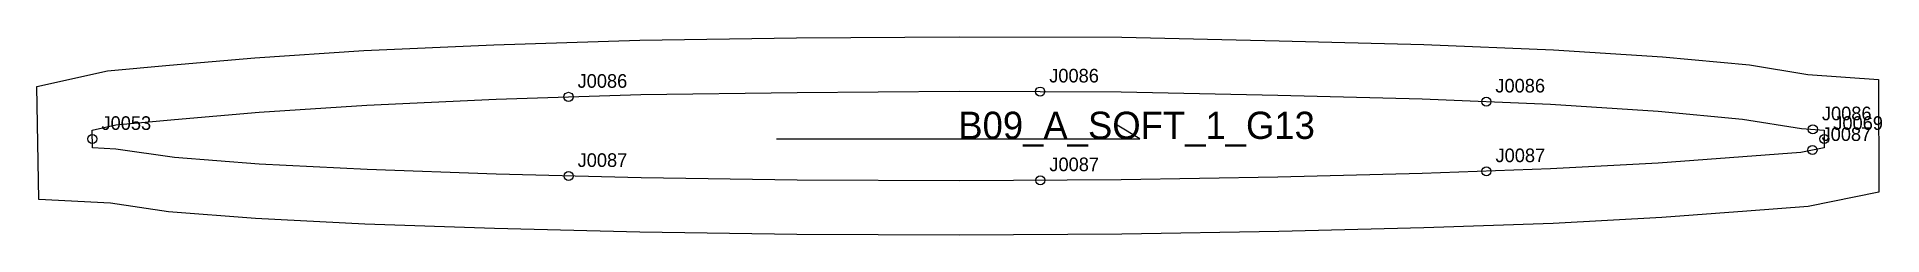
# Model space of a CAD drawing. Header units: millimetres. Extents: x -12 to 394, y -23 to 21.
import ezdxf

# ---------------------------------------------------------------- set-up
doc = ezdxf.new("R2010")
doc.units = ezdxf.units.MM
for name, color, linetype in [('CUT', 1, 'Continuous'), ('GRAIN', 3, 'Continuous'), ('LABEL', 7, 'Continuous'), ('NOTCH', 2, 'Continuous'), ('SEW', 5, 'Continuous')]:
    doc.layers.add(name, color=color, linetype=linetype)

msp = doc.modelspace()

# ---------------------------------------------------------------- linework, layer by layer
at = {"layer": 'CUT'}
msp.add_lwpolyline([(-12.18, 9.59), (3.37, 13.04), (17, 14.29), (35.82, 15.96), (59.8, 17.52), (88.43, 18.83), (120.54, 19.84), (155.06, 20.33), (190.83, 20.56), (226.65, 20.47), (261.27, 19.71), (293.17, 18.91), (321.68, 17.68), (345.7, 16.18), (364.86, 14.37), (377.66, 12.29), (393.25, 11.16), (393.32, -13.69), (377.76, -16.81), (364.26, -17.86), (345.54, -19.27), (321.59, -20.54), (293.16, -21.55), (261.25, -22.32), (226.68, -22.95), (190.89, -23.13), (155.11, -22.99), (120.58, -22.51), (88.53, -21.69), (60.01, -20.68), (35.96, -19.45), (16.76, -17.96), (4.05, -16.1), (-11.72, -15.28), (-12.18, 9.59)], close=True, dxfattribs=at)
at = {"layer": 'GRAIN'}
for p, q in [((230.66, -1.93), (225.66, 1.07)), ((150.66, -1.93), (230.66, -1.93))]:
    msp.add_line(p, q, dxfattribs=at)
at = {"layer": 'NOTCH'}
for centre in [(104.85, 7.34), (208.68, 8.51), (306.9, 6.3), (378.78, 0.18), (0.04, -1.94), (378.7, -4.38), (381.29, -1.93), (306.93, -9.05), (104.86, -10.1), (208.71, -11.04)]:
    msp.add_circle(centre, 1, dxfattribs=at)
at = {"layer": 'SEW'}
msp.add_lwpolyline([(0, 0), (5.22, 1.16), (18.08, 2.33), (36.75, 4), (60.47, 5.54), (88.89, 6.84), (120.81, 7.85), (155.19, 8.33), (190.85, 8.56), (226.51, 8.47), (260.99, 7.72), (292.76, 6.91), (321.05, 5.7), (344.76, 4.22), (363.33, 2.46), (376.27, 0.36), (381.28, 0), (381.3, -3.86), (376.11, -4.9), (363.34, -5.89), (344.77, -7.3), (321.06, -8.55), (292.8, -9.55), (260.99, -10.32), (226.54, -10.95), (190.89, -11.13), (155.22, -10.99), (120.82, -10.51), (88.9, -9.7), (60.53, -8.69), (36.73, -7.48), (18.09, -6.03), (5.23, -4.15), (0.07, -3.88)], close=True, dxfattribs=at)

# ---------------------------------------------------------------- texts
at = {"layer": 'LABEL'}
for s, height, p in [('J0086', 3, (106.85, 9.34)), ('J0086', 3, (210.68, 10.51)), ('J0086', 3, (308.9, 8.3)), ('B09_A_SOFT_1_G13', 6, (190.66, -1.93)), ('J0086', 3, (380.78, 2.18)), ('J0053', 3, (2.04, 0.06)), ('J0087', 3, (380.7, -2.38)), ('J0069', 3, (383.29, 0.07)), ('J0087', 3, (308.93, -7.05)), ('J0087', 3, (106.86, -8.1)), ('J0087', 3, (210.71, -9.04))]:
    msp.add_text(s, height=height, dxfattribs=at).set_placement(p)

doc.saveas('drawing.dxf')
